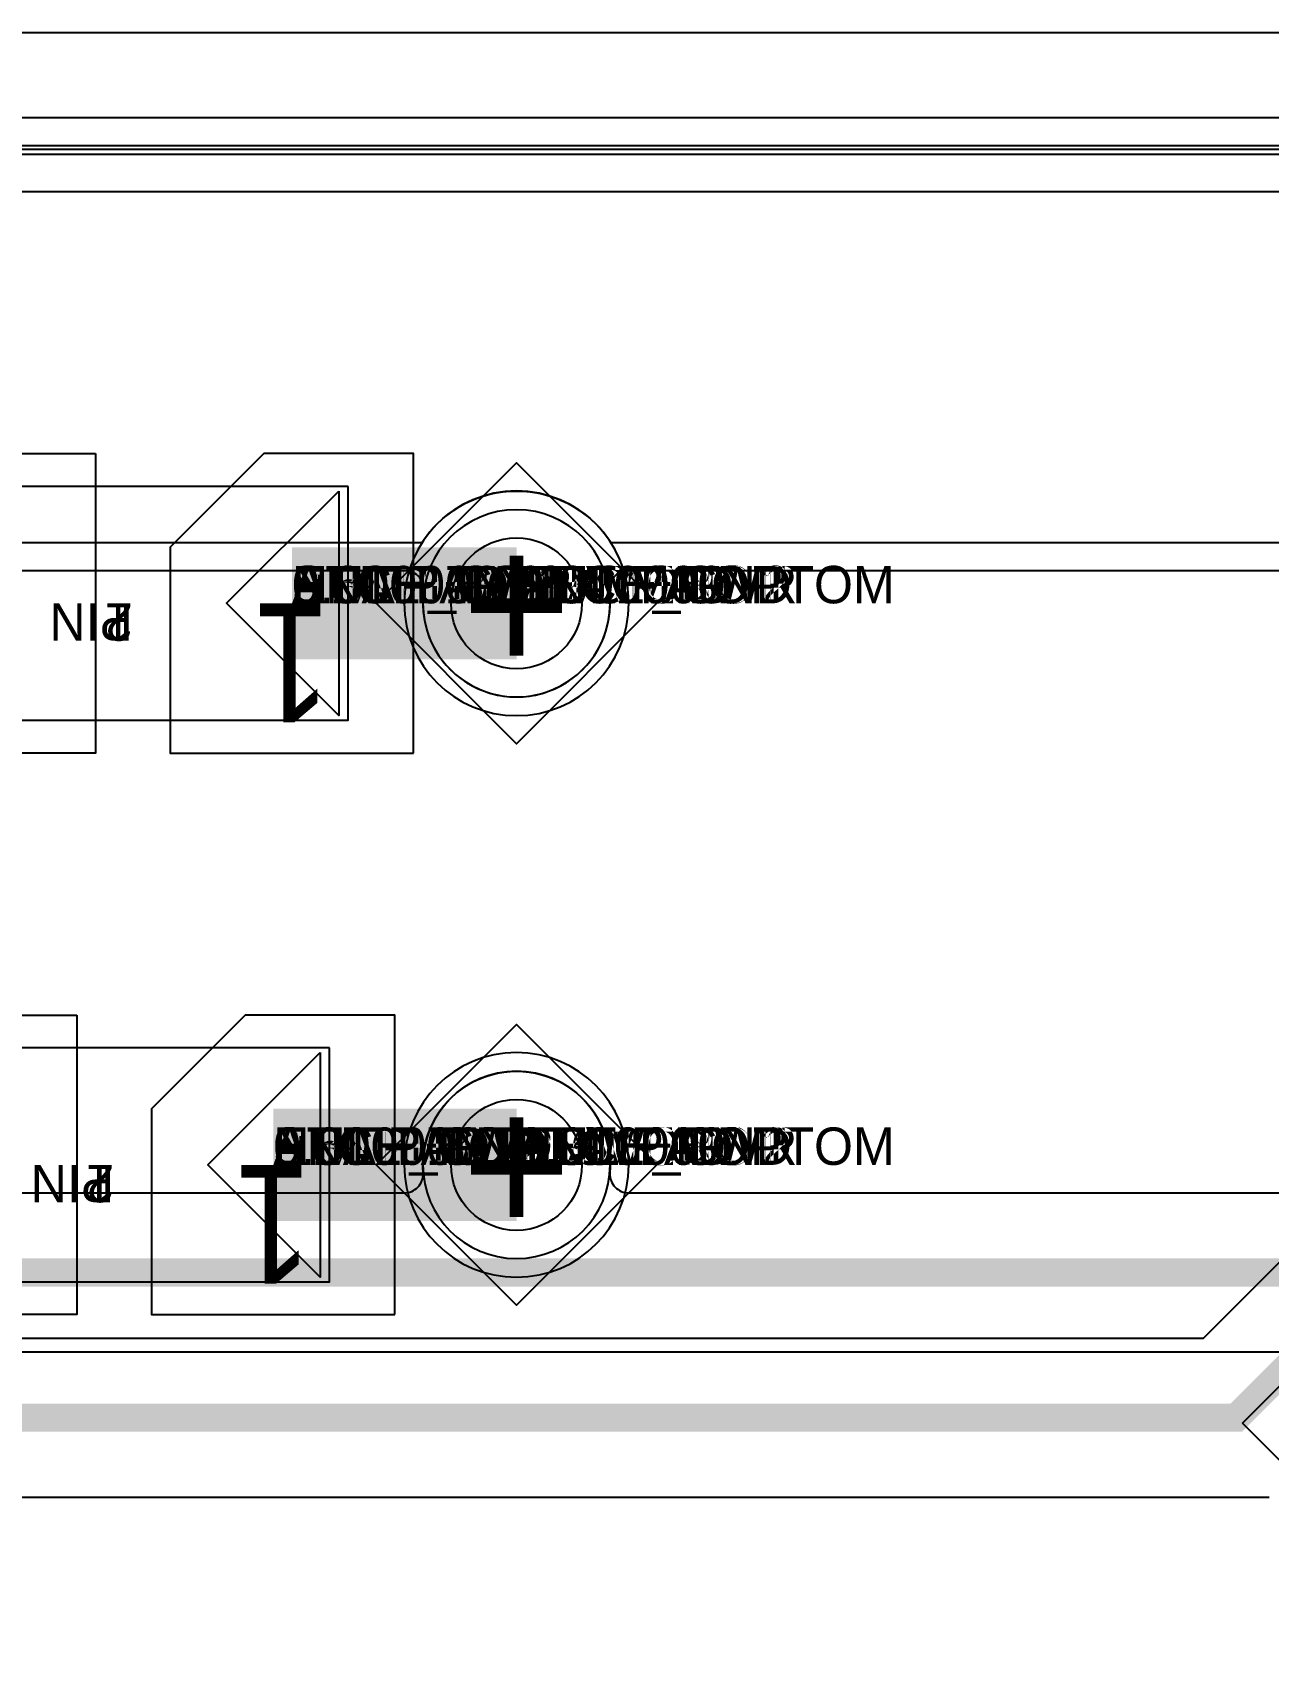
# Model space of a CAD drawing. Extents: x 0 to 323, y 0 to 320.
# Drawn here: x 52.56 to 59.17, y 109.54 to 118.2 of the extents above; entities that cross this region are included whole.
import ezdxf
from ezdxf.enums import TextEntityAlignment as Align

# ---------------------------------------------------------------- set-up
doc = ezdxf.new("R2010")
doc.units = 0
doc.header["$MEASUREMENT"] = 0
doc.layers.get('0').update_dxf_attribs({"linetype": 'CONTINUOUS'})
for name, color, linetype in [('BOARD_GEOMETRY_OUTLINE', 1, 'CONTINUOUS'), ('CDN_FIGURES', 7, 'CONTINUOUS'), ('ETCH_BOTTOM', 7, 'CONTINUOUS'), ('ETCH_GND', 3, 'CONTINUOUS'), ('ETCH_INT1', 4, 'CONTINUOUS'), ('ETCH_INT2', 5, 'CONTINUOUS'), ('ETCH_PWR', 6, 'CONTINUOUS'), ('ETCH_TOP', 2, 'CONTINUOUS'), ('MANUFACTURING_NCLEGEND-1-6', 8, 'CONTINUOUS'), ('PACKAGE_GEOMETRY_ASSEMBLY_TOP', 11, 'CONTINUOUS'), ('PACKAGE_GEOMETRY_PIN_NUMBER', 9, 'CONTINUOUS')]:
    doc.layers.add(name, color=color, linetype=linetype)

# ---------------------------------------------------------------- blocks, each defined once
blk = doc.blocks.new('PAD_INFO')
for tag in ['SHAPE_TYPE', 'PAD_HEIGHT', 'PAD_LAYER', 'PAD_TYPE', 'PAD_WIDTH']:
    blk.add_attdef(tag, (0, 0), '', height=0.2)
at = {"flags": 2}
blk.add_attdef('CDN_TYPE', (0, 0), '', height=0.2, dxfattribs=at)
blk = doc.blocks.new('DRILL_INFO')
at = {"flags": 2}
blk.add_attdef('CDN_TYPE', (0, 0), '', height=0.2, dxfattribs=at)
for tag in ['FSHAPE', 'FCHAR', 'DRILL_HEIGHT', 'DIAMETER', 'PLATED', 'DRILL_WIDTH']:
    blk.add_attdef(tag, (0, 0), '', height=0.2)
blk = doc.blocks.new('VIA0700X0300')
at = {"layer": 'ETCH_BOTTOM'}
blk.add_circle((0, 0), 0.35, dxfattribs=at)
at = {"layer": 'ETCH_GND'}
blk.add_circle((0, 0), 0.35, dxfattribs=at)
at = {"layer": 'ETCH_INT1'}
blk.add_circle((0, 0), 0.35, dxfattribs=at)
at = {"layer": 'ETCH_INT2'}
blk.add_circle((0, 0), 0.35, dxfattribs=at)
at = {"layer": 'ETCH_PWR'}
blk.add_circle((0, 0), 0.35, dxfattribs=at)
at = {"layer": 'ETCH_TOP'}
blk.add_circle((0, 0), 0.35, dxfattribs=at)
ref = blk.add_blockref('PAD_INFO', (0, 0))
ref.add_attrib('PAD_LAYER', 'ETCH_TOP', (0, 0), dxfattribs={"height": 0.2})
ref.add_attrib('SHAPE_TYPE', 'NULL', (0, 0), dxfattribs={"height": 0.2})
ref.add_attrib('PAD_TYPE', 'ANTIPAD', (0, 0), dxfattribs={"height": 0.2})
ref.add_attrib('PAD_WIDTH', '0.000000', (0, 0), dxfattribs={"height": 0.2})
ref.add_attrib('PAD_HEIGHT', '0.000000', (0, 0), dxfattribs={"height": 0.2})
ref = blk.add_blockref('PAD_INFO', (0, 0))
ref.add_attrib('PAD_LAYER', 'ETCH_GND', (0, 0), dxfattribs={"height": 0.2})
ref.add_attrib('SHAPE_TYPE', 'NULL', (0, 0), dxfattribs={"height": 0.2})
ref.add_attrib('PAD_TYPE', 'ANTIPAD', (0, 0), dxfattribs={"height": 0.2})
ref.add_attrib('PAD_WIDTH', '0.000000', (0, 0), dxfattribs={"height": 0.2})
ref.add_attrib('PAD_HEIGHT', '0.000000', (0, 0), dxfattribs={"height": 0.2})
ref = blk.add_blockref('PAD_INFO', (0, 0))
ref.add_attrib('PAD_LAYER', 'ETCH_INT1', (0, 0), dxfattribs={"height": 0.2})
ref.add_attrib('SHAPE_TYPE', 'NULL', (0, 0), dxfattribs={"height": 0.2})
ref.add_attrib('PAD_TYPE', 'ANTIPAD', (0, 0), dxfattribs={"height": 0.2})
ref.add_attrib('PAD_WIDTH', '0.000000', (0, 0), dxfattribs={"height": 0.2})
ref.add_attrib('PAD_HEIGHT', '0.000000', (0, 0), dxfattribs={"height": 0.2})
ref = blk.add_blockref('PAD_INFO', (0, 0))
ref.add_attrib('PAD_LAYER', 'ETCH_INT2', (0, 0), dxfattribs={"height": 0.2})
ref.add_attrib('SHAPE_TYPE', 'NULL', (0, 0), dxfattribs={"height": 0.2})
ref.add_attrib('PAD_TYPE', 'ANTIPAD', (0, 0), dxfattribs={"height": 0.2})
ref.add_attrib('PAD_WIDTH', '0.000000', (0, 0), dxfattribs={"height": 0.2})
ref.add_attrib('PAD_HEIGHT', '0.000000', (0, 0), dxfattribs={"height": 0.2})
ref = blk.add_blockref('PAD_INFO', (0, 0))
ref.add_attrib('PAD_LAYER', 'ETCH_PWR', (0, 0), dxfattribs={"height": 0.2})
ref.add_attrib('SHAPE_TYPE', 'NULL', (0, 0), dxfattribs={"height": 0.2})
ref.add_attrib('PAD_TYPE', 'ANTIPAD', (0, 0), dxfattribs={"height": 0.2})
ref.add_attrib('PAD_WIDTH', '0.000000', (0, 0), dxfattribs={"height": 0.2})
ref.add_attrib('PAD_HEIGHT', '0.000000', (0, 0), dxfattribs={"height": 0.2})
ref = blk.add_blockref('PAD_INFO', (0, 0))
ref.add_attrib('PAD_LAYER', 'ETCH_BOTTOM', (0, 0), dxfattribs={"height": 0.2})
ref.add_attrib('SHAPE_TYPE', 'NULL', (0, 0), dxfattribs={"height": 0.2})
ref.add_attrib('PAD_TYPE', 'ANTIPAD', (0, 0), dxfattribs={"height": 0.2})
ref.add_attrib('PAD_WIDTH', '0.000000', (0, 0), dxfattribs={"height": 0.2})
ref.add_attrib('PAD_HEIGHT', '0.000000', (0, 0), dxfattribs={"height": 0.2})
ref = blk.add_blockref('PAD_INFO', (0, 0))
ref.add_attrib('PAD_LAYER', 'ETCH_TOP', (0, 0), dxfattribs={"height": 0.2})
ref.add_attrib('SHAPE_TYPE', 'NULL', (0, 0), dxfattribs={"height": 0.2})
ref.add_attrib('PAD_TYPE', 'THERMAL', (0, 0), dxfattribs={"height": 0.2})
ref.add_attrib('PAD_WIDTH', '0.000000', (0, 0), dxfattribs={"height": 0.2})
ref.add_attrib('PAD_HEIGHT', '0.000000', (0, 0), dxfattribs={"height": 0.2})
ref = blk.add_blockref('PAD_INFO', (0, 0))
ref.add_attrib('PAD_LAYER', 'ETCH_GND', (0, 0), dxfattribs={"height": 0.2})
ref.add_attrib('SHAPE_TYPE', 'NULL', (0, 0), dxfattribs={"height": 0.2})
ref.add_attrib('PAD_TYPE', 'THERMAL', (0, 0), dxfattribs={"height": 0.2})
ref.add_attrib('PAD_WIDTH', '0.000000', (0, 0), dxfattribs={"height": 0.2})
ref.add_attrib('PAD_HEIGHT', '0.000000', (0, 0), dxfattribs={"height": 0.2})
ref = blk.add_blockref('PAD_INFO', (0, 0))
ref.add_attrib('PAD_LAYER', 'ETCH_INT1', (0, 0), dxfattribs={"height": 0.2})
ref.add_attrib('SHAPE_TYPE', 'NULL', (0, 0), dxfattribs={"height": 0.2})
ref.add_attrib('PAD_TYPE', 'THERMAL', (0, 0), dxfattribs={"height": 0.2})
ref.add_attrib('PAD_WIDTH', '0.000000', (0, 0), dxfattribs={"height": 0.2})
ref.add_attrib('PAD_HEIGHT', '0.000000', (0, 0), dxfattribs={"height": 0.2})
ref = blk.add_blockref('PAD_INFO', (0, 0))
ref.add_attrib('PAD_LAYER', 'ETCH_INT2', (0, 0), dxfattribs={"height": 0.2})
ref.add_attrib('SHAPE_TYPE', 'NULL', (0, 0), dxfattribs={"height": 0.2})
ref.add_attrib('PAD_TYPE', 'THERMAL', (0, 0), dxfattribs={"height": 0.2})
ref.add_attrib('PAD_WIDTH', '0.000000', (0, 0), dxfattribs={"height": 0.2})
ref.add_attrib('PAD_HEIGHT', '0.000000', (0, 0), dxfattribs={"height": 0.2})
ref = blk.add_blockref('PAD_INFO', (0, 0))
ref.add_attrib('PAD_LAYER', 'ETCH_PWR', (0, 0), dxfattribs={"height": 0.2})
ref.add_attrib('SHAPE_TYPE', 'NULL', (0, 0), dxfattribs={"height": 0.2})
ref.add_attrib('PAD_TYPE', 'THERMAL', (0, 0), dxfattribs={"height": 0.2})
ref.add_attrib('PAD_WIDTH', '0.000000', (0, 0), dxfattribs={"height": 0.2})
ref.add_attrib('PAD_HEIGHT', '0.000000', (0, 0), dxfattribs={"height": 0.2})
ref = blk.add_blockref('PAD_INFO', (0, 0))
ref.add_attrib('PAD_LAYER', 'ETCH_BOTTOM', (0, 0), dxfattribs={"height": 0.2})
ref.add_attrib('SHAPE_TYPE', 'NULL', (0, 0), dxfattribs={"height": 0.2})
ref.add_attrib('PAD_TYPE', 'THERMAL', (0, 0), dxfattribs={"height": 0.2})
ref.add_attrib('PAD_WIDTH', '0.000000', (0, 0), dxfattribs={"height": 0.2})
ref.add_attrib('PAD_HEIGHT', '0.000000', (0, 0), dxfattribs={"height": 0.2})
ref = blk.add_blockref('PAD_INFO', (0, 0))
ref.add_attrib('PAD_LAYER', 'ETCH_TOP', (0, 0), dxfattribs={"height": 0.2})
ref.add_attrib('SHAPE_TYPE', 'CIRCLE', (0, 0), dxfattribs={"height": 0.2})
ref.add_attrib('PAD_TYPE', 'REGULAR', (0, 0), dxfattribs={"height": 0.2})
ref.add_attrib('PAD_WIDTH', '0.700000', (0, 0), dxfattribs={"height": 0.2})
ref.add_attrib('PAD_HEIGHT', '0.700000', (0, 0), dxfattribs={"height": 0.2})
ref = blk.add_blockref('PAD_INFO', (0, 0))
ref.add_attrib('PAD_LAYER', 'ETCH_GND', (0, 0), dxfattribs={"height": 0.2})
ref.add_attrib('SHAPE_TYPE', 'CIRCLE', (0, 0), dxfattribs={"height": 0.2})
ref.add_attrib('PAD_TYPE', 'REGULAR', (0, 0), dxfattribs={"height": 0.2})
ref.add_attrib('PAD_WIDTH', '0.700000', (0, 0), dxfattribs={"height": 0.2})
ref.add_attrib('PAD_HEIGHT', '0.700000', (0, 0), dxfattribs={"height": 0.2})
ref = blk.add_blockref('PAD_INFO', (0, 0))
ref.add_attrib('PAD_LAYER', 'ETCH_INT1', (0, 0), dxfattribs={"height": 0.2})
ref.add_attrib('SHAPE_TYPE', 'CIRCLE', (0, 0), dxfattribs={"height": 0.2})
ref.add_attrib('PAD_TYPE', 'REGULAR', (0, 0), dxfattribs={"height": 0.2})
ref.add_attrib('PAD_WIDTH', '0.700000', (0, 0), dxfattribs={"height": 0.2})
ref.add_attrib('PAD_HEIGHT', '0.700000', (0, 0), dxfattribs={"height": 0.2})
ref = blk.add_blockref('PAD_INFO', (0, 0))
ref.add_attrib('PAD_LAYER', 'ETCH_INT2', (0, 0), dxfattribs={"height": 0.2})
ref.add_attrib('SHAPE_TYPE', 'CIRCLE', (0, 0), dxfattribs={"height": 0.2})
ref.add_attrib('PAD_TYPE', 'REGULAR', (0, 0), dxfattribs={"height": 0.2})
ref.add_attrib('PAD_WIDTH', '0.700000', (0, 0), dxfattribs={"height": 0.2})
ref.add_attrib('PAD_HEIGHT', '0.700000', (0, 0), dxfattribs={"height": 0.2})
ref = blk.add_blockref('PAD_INFO', (0, 0))
ref.add_attrib('PAD_LAYER', 'ETCH_PWR', (0, 0), dxfattribs={"height": 0.2})
ref.add_attrib('SHAPE_TYPE', 'CIRCLE', (0, 0), dxfattribs={"height": 0.2})
ref.add_attrib('PAD_TYPE', 'REGULAR', (0, 0), dxfattribs={"height": 0.2})
ref.add_attrib('PAD_WIDTH', '0.700000', (0, 0), dxfattribs={"height": 0.2})
ref.add_attrib('PAD_HEIGHT', '0.700000', (0, 0), dxfattribs={"height": 0.2})
ref = blk.add_blockref('PAD_INFO', (0, 0))
ref.add_attrib('PAD_LAYER', 'ETCH_BOTTOM', (0, 0), dxfattribs={"height": 0.2})
ref.add_attrib('SHAPE_TYPE', 'CIRCLE', (0, 0), dxfattribs={"height": 0.2})
ref.add_attrib('PAD_TYPE', 'REGULAR', (0, 0), dxfattribs={"height": 0.2})
ref.add_attrib('PAD_WIDTH', '0.700000', (0, 0), dxfattribs={"height": 0.2})
ref.add_attrib('PAD_HEIGHT', '0.700000', (0, 0), dxfattribs={"height": 0.2})
ref = blk.add_blockref('DRILL_INFO', (0, 0))
ref.add_attrib('DIAMETER', '0.300000', (0, 0), dxfattribs={"height": 0.2})
ref.add_attrib('PLATED', 'PLATED', (0, 0), dxfattribs={"height": 0.2})
ref.add_attrib('FSHAPE', 'DIAMOND', (0, 0), dxfattribs={"height": 0.2})
ref.add_attrib('FCHAR', '+', (0, 0), dxfattribs={"height": 0.2})
ref.add_attrib('DRILL_WIDTH', '1.500000', (0, 0), dxfattribs={"height": 0.2})
ref.add_attrib('DRILL_HEIGHT', '1.500000', (0, 0), dxfattribs={"height": 0.2})
for tag in ['CDN_TYPE', 'PIN']:
    blk.add_attdef(tag, (0, 0), '', height=0.2)
at = {"flags": 2}
for tag in ['PSTKNAME', 'BBV']:
    blk.add_attdef(tag, (0, 0), '', height=0.2, dxfattribs=at)
blk = doc.blocks.new('FIGURE_DIAMOND')
at = {"layer": 'CDN_FIGURES'}
blk.add_lwpolyline([(-0.5, 0), (0, 0.5), (0.5, 0), (0, -0.5)], close=True, dxfattribs=at)
blk = doc.blocks.new('RC1300X1600TS')
at = {"layer": 'ETCH_TOP'}
blk.add_lwpolyline([(-0.65, -0.8), (-0.65, 0.8), (0.65, 0.8), (0.65, -0.8)], close=True, dxfattribs=at)
ref = blk.add_blockref('PAD_INFO', (0, 0))
ref.add_attrib('PAD_LAYER', 'ETCH_TOP', (0, 0), dxfattribs={"height": 0.2})
ref.add_attrib('SHAPE_TYPE', 'NULL', (0, 0), dxfattribs={"height": 0.2})
ref.add_attrib('PAD_TYPE', 'ANTIPAD', (0, 0), dxfattribs={"height": 0.2})
ref.add_attrib('PAD_WIDTH', '0.000000', (0, 0), dxfattribs={"height": 0.2})
ref.add_attrib('PAD_HEIGHT', '0.000000', (0, 0), dxfattribs={"height": 0.2})
ref = blk.add_blockref('PAD_INFO', (0, 0))
ref.add_attrib('PAD_LAYER', 'ETCH_GND', (0, 0), dxfattribs={"height": 0.2})
ref.add_attrib('SHAPE_TYPE', 'NULL', (0, 0), dxfattribs={"height": 0.2})
ref.add_attrib('PAD_TYPE', 'ANTIPAD', (0, 0), dxfattribs={"height": 0.2})
ref.add_attrib('PAD_WIDTH', '0.000000', (0, 0), dxfattribs={"height": 0.2})
ref.add_attrib('PAD_HEIGHT', '0.000000', (0, 0), dxfattribs={"height": 0.2})
ref = blk.add_blockref('PAD_INFO', (0, 0))
ref.add_attrib('PAD_LAYER', 'ETCH_INT1', (0, 0), dxfattribs={"height": 0.2})
ref.add_attrib('SHAPE_TYPE', 'NULL', (0, 0), dxfattribs={"height": 0.2})
ref.add_attrib('PAD_TYPE', 'ANTIPAD', (0, 0), dxfattribs={"height": 0.2})
ref.add_attrib('PAD_WIDTH', '0.000000', (0, 0), dxfattribs={"height": 0.2})
ref.add_attrib('PAD_HEIGHT', '0.000000', (0, 0), dxfattribs={"height": 0.2})
ref = blk.add_blockref('PAD_INFO', (0, 0))
ref.add_attrib('PAD_LAYER', 'ETCH_INT2', (0, 0), dxfattribs={"height": 0.2})
ref.add_attrib('SHAPE_TYPE', 'NULL', (0, 0), dxfattribs={"height": 0.2})
ref.add_attrib('PAD_TYPE', 'ANTIPAD', (0, 0), dxfattribs={"height": 0.2})
ref.add_attrib('PAD_WIDTH', '0.000000', (0, 0), dxfattribs={"height": 0.2})
ref.add_attrib('PAD_HEIGHT', '0.000000', (0, 0), dxfattribs={"height": 0.2})
ref = blk.add_blockref('PAD_INFO', (0, 0))
ref.add_attrib('PAD_LAYER', 'ETCH_PWR', (0, 0), dxfattribs={"height": 0.2})
ref.add_attrib('SHAPE_TYPE', 'NULL', (0, 0), dxfattribs={"height": 0.2})
ref.add_attrib('PAD_TYPE', 'ANTIPAD', (0, 0), dxfattribs={"height": 0.2})
ref.add_attrib('PAD_WIDTH', '0.000000', (0, 0), dxfattribs={"height": 0.2})
ref.add_attrib('PAD_HEIGHT', '0.000000', (0, 0), dxfattribs={"height": 0.2})
ref = blk.add_blockref('PAD_INFO', (0, 0))
ref.add_attrib('PAD_LAYER', 'ETCH_BOTTOM', (0, 0), dxfattribs={"height": 0.2})
ref.add_attrib('SHAPE_TYPE', 'NULL', (0, 0), dxfattribs={"height": 0.2})
ref.add_attrib('PAD_TYPE', 'ANTIPAD', (0, 0), dxfattribs={"height": 0.2})
ref.add_attrib('PAD_WIDTH', '0.000000', (0, 0), dxfattribs={"height": 0.2})
ref.add_attrib('PAD_HEIGHT', '0.000000', (0, 0), dxfattribs={"height": 0.2})
ref = blk.add_blockref('PAD_INFO', (0, 0))
ref.add_attrib('PAD_LAYER', 'ETCH_TOP', (0, 0), dxfattribs={"height": 0.2})
ref.add_attrib('SHAPE_TYPE', 'NULL', (0, 0), dxfattribs={"height": 0.2})
ref.add_attrib('PAD_TYPE', 'THERMAL', (0, 0), dxfattribs={"height": 0.2})
ref.add_attrib('PAD_WIDTH', '0.000000', (0, 0), dxfattribs={"height": 0.2})
ref.add_attrib('PAD_HEIGHT', '0.000000', (0, 0), dxfattribs={"height": 0.2})
ref = blk.add_blockref('PAD_INFO', (0, 0))
ref.add_attrib('PAD_LAYER', 'ETCH_GND', (0, 0), dxfattribs={"height": 0.2})
ref.add_attrib('SHAPE_TYPE', 'NULL', (0, 0), dxfattribs={"height": 0.2})
ref.add_attrib('PAD_TYPE', 'THERMAL', (0, 0), dxfattribs={"height": 0.2})
ref.add_attrib('PAD_WIDTH', '0.000000', (0, 0), dxfattribs={"height": 0.2})
ref.add_attrib('PAD_HEIGHT', '0.000000', (0, 0), dxfattribs={"height": 0.2})
ref = blk.add_blockref('PAD_INFO', (0, 0))
ref.add_attrib('PAD_LAYER', 'ETCH_INT1', (0, 0), dxfattribs={"height": 0.2})
ref.add_attrib('SHAPE_TYPE', 'NULL', (0, 0), dxfattribs={"height": 0.2})
ref.add_attrib('PAD_TYPE', 'THERMAL', (0, 0), dxfattribs={"height": 0.2})
ref.add_attrib('PAD_WIDTH', '0.000000', (0, 0), dxfattribs={"height": 0.2})
ref.add_attrib('PAD_HEIGHT', '0.000000', (0, 0), dxfattribs={"height": 0.2})
ref = blk.add_blockref('PAD_INFO', (0, 0))
ref.add_attrib('PAD_LAYER', 'ETCH_INT2', (0, 0), dxfattribs={"height": 0.2})
ref.add_attrib('SHAPE_TYPE', 'NULL', (0, 0), dxfattribs={"height": 0.2})
ref.add_attrib('PAD_TYPE', 'THERMAL', (0, 0), dxfattribs={"height": 0.2})
ref.add_attrib('PAD_WIDTH', '0.000000', (0, 0), dxfattribs={"height": 0.2})
ref.add_attrib('PAD_HEIGHT', '0.000000', (0, 0), dxfattribs={"height": 0.2})
ref = blk.add_blockref('PAD_INFO', (0, 0))
ref.add_attrib('PAD_LAYER', 'ETCH_PWR', (0, 0), dxfattribs={"height": 0.2})
ref.add_attrib('SHAPE_TYPE', 'NULL', (0, 0), dxfattribs={"height": 0.2})
ref.add_attrib('PAD_TYPE', 'THERMAL', (0, 0), dxfattribs={"height": 0.2})
ref.add_attrib('PAD_WIDTH', '0.000000', (0, 0), dxfattribs={"height": 0.2})
ref.add_attrib('PAD_HEIGHT', '0.000000', (0, 0), dxfattribs={"height": 0.2})
ref = blk.add_blockref('PAD_INFO', (0, 0))
ref.add_attrib('PAD_LAYER', 'ETCH_BOTTOM', (0, 0), dxfattribs={"height": 0.2})
ref.add_attrib('SHAPE_TYPE', 'NULL', (0, 0), dxfattribs={"height": 0.2})
ref.add_attrib('PAD_TYPE', 'THERMAL', (0, 0), dxfattribs={"height": 0.2})
ref.add_attrib('PAD_WIDTH', '0.000000', (0, 0), dxfattribs={"height": 0.2})
ref.add_attrib('PAD_HEIGHT', '0.000000', (0, 0), dxfattribs={"height": 0.2})
ref = blk.add_blockref('PAD_INFO', (0, 0))
ref.add_attrib('PAD_LAYER', 'ETCH_GND', (0, 0), dxfattribs={"height": 0.2})
ref.add_attrib('SHAPE_TYPE', 'NULL', (0, 0), dxfattribs={"height": 0.2})
ref.add_attrib('PAD_TYPE', 'REGULAR', (0, 0), dxfattribs={"height": 0.2})
ref.add_attrib('PAD_WIDTH', '0.000000', (0, 0), dxfattribs={"height": 0.2})
ref.add_attrib('PAD_HEIGHT', '0.000000', (0, 0), dxfattribs={"height": 0.2})
ref = blk.add_blockref('PAD_INFO', (0, 0))
ref.add_attrib('PAD_LAYER', 'ETCH_INT1', (0, 0), dxfattribs={"height": 0.2})
ref.add_attrib('SHAPE_TYPE', 'NULL', (0, 0), dxfattribs={"height": 0.2})
ref.add_attrib('PAD_TYPE', 'REGULAR', (0, 0), dxfattribs={"height": 0.2})
ref.add_attrib('PAD_WIDTH', '0.000000', (0, 0), dxfattribs={"height": 0.2})
ref.add_attrib('PAD_HEIGHT', '0.000000', (0, 0), dxfattribs={"height": 0.2})
ref = blk.add_blockref('PAD_INFO', (0, 0))
ref.add_attrib('PAD_LAYER', 'ETCH_INT2', (0, 0), dxfattribs={"height": 0.2})
ref.add_attrib('SHAPE_TYPE', 'NULL', (0, 0), dxfattribs={"height": 0.2})
ref.add_attrib('PAD_TYPE', 'REGULAR', (0, 0), dxfattribs={"height": 0.2})
ref.add_attrib('PAD_WIDTH', '0.000000', (0, 0), dxfattribs={"height": 0.2})
ref.add_attrib('PAD_HEIGHT', '0.000000', (0, 0), dxfattribs={"height": 0.2})
ref = blk.add_blockref('PAD_INFO', (0, 0))
ref.add_attrib('PAD_LAYER', 'ETCH_PWR', (0, 0), dxfattribs={"height": 0.2})
ref.add_attrib('SHAPE_TYPE', 'NULL', (0, 0), dxfattribs={"height": 0.2})
ref.add_attrib('PAD_TYPE', 'REGULAR', (0, 0), dxfattribs={"height": 0.2})
ref.add_attrib('PAD_WIDTH', '0.000000', (0, 0), dxfattribs={"height": 0.2})
ref.add_attrib('PAD_HEIGHT', '0.000000', (0, 0), dxfattribs={"height": 0.2})
ref = blk.add_blockref('PAD_INFO', (0, 0))
ref.add_attrib('PAD_LAYER', 'ETCH_BOTTOM', (0, 0), dxfattribs={"height": 0.2})
ref.add_attrib('SHAPE_TYPE', 'NULL', (0, 0), dxfattribs={"height": 0.2})
ref.add_attrib('PAD_TYPE', 'REGULAR', (0, 0), dxfattribs={"height": 0.2})
ref.add_attrib('PAD_WIDTH', '0.000000', (0, 0), dxfattribs={"height": 0.2})
ref.add_attrib('PAD_HEIGHT', '0.000000', (0, 0), dxfattribs={"height": 0.2})
ref = blk.add_blockref('DRILL_INFO', (0, 0))
ref.add_attrib('DIAMETER', '0.000000', (0, 0), dxfattribs={"height": 0.2})
ref.add_attrib('PLATED', 'PLATED', (0, 0), dxfattribs={"height": 0.2})
ref.add_attrib('FSHAPE', 'NULL', (0, 0), dxfattribs={"height": 0.2})
ref.add_attrib('DRILL_WIDTH', '0.000000', (0, 0), dxfattribs={"height": 0.2})
ref.add_attrib('DRILL_HEIGHT', '0.000000', (0, 0), dxfattribs={"height": 0.2})
ref = blk.add_blockref('PAD_INFO', (0, 0))
ref.add_attrib('PAD_LAYER', 'ETCH_TOP', (0, 0), dxfattribs={"height": 0.2})
ref.add_attrib('SHAPE_TYPE', 'RECTANGLE', (0, 0), dxfattribs={"height": 0.2})
ref.add_attrib('PAD_TYPE', 'REGULAR', (0, 0), dxfattribs={"height": 0.2})
ref.add_attrib('PAD_WIDTH', '1.300000', (0, 0), dxfattribs={"height": 0.2})
ref.add_attrib('PAD_HEIGHT', '1.600000', (0, 0), dxfattribs={"height": 0.2})
for tag in ['CDN_TYPE', 'PIN']:
    blk.add_attdef(tag, (0, 0), '', height=0.2)
at = {"flags": 2}
for tag in ['PSTKNAME', 'BBV']:
    blk.add_attdef(tag, (0, 0), '', height=0.2, dxfattribs=at)
blk = doc.blocks.new('RC1300X1600TS_VD')
at = {"layer": 'ETCH_TOP'}
blk.add_lwpolyline([(0.65, -0.8), (0.65, 0.8), (-0.15, 0.8), (-0.65, 0.3), (-0.65, -0.8)], close=True, dxfattribs=at)
ref = blk.add_blockref('PAD_INFO', (0, 0))
ref.add_attrib('PAD_LAYER', 'ETCH_TOP', (0, 0), dxfattribs={"height": 0.2})
ref.add_attrib('SHAPE_TYPE', 'NULL', (0, 0), dxfattribs={"height": 0.2})
ref.add_attrib('PAD_TYPE', 'ANTIPAD', (0, 0), dxfattribs={"height": 0.2})
ref.add_attrib('PAD_WIDTH', '0.000000', (0, 0), dxfattribs={"height": 0.2})
ref.add_attrib('PAD_HEIGHT', '0.000000', (0, 0), dxfattribs={"height": 0.2})
ref = blk.add_blockref('PAD_INFO', (0, 0))
ref.add_attrib('PAD_LAYER', 'ETCH_GND', (0, 0), dxfattribs={"height": 0.2})
ref.add_attrib('SHAPE_TYPE', 'NULL', (0, 0), dxfattribs={"height": 0.2})
ref.add_attrib('PAD_TYPE', 'ANTIPAD', (0, 0), dxfattribs={"height": 0.2})
ref.add_attrib('PAD_WIDTH', '0.000000', (0, 0), dxfattribs={"height": 0.2})
ref.add_attrib('PAD_HEIGHT', '0.000000', (0, 0), dxfattribs={"height": 0.2})
ref = blk.add_blockref('PAD_INFO', (0, 0))
ref.add_attrib('PAD_LAYER', 'ETCH_INT1', (0, 0), dxfattribs={"height": 0.2})
ref.add_attrib('SHAPE_TYPE', 'NULL', (0, 0), dxfattribs={"height": 0.2})
ref.add_attrib('PAD_TYPE', 'ANTIPAD', (0, 0), dxfattribs={"height": 0.2})
ref.add_attrib('PAD_WIDTH', '0.000000', (0, 0), dxfattribs={"height": 0.2})
ref.add_attrib('PAD_HEIGHT', '0.000000', (0, 0), dxfattribs={"height": 0.2})
ref = blk.add_blockref('PAD_INFO', (0, 0))
ref.add_attrib('PAD_LAYER', 'ETCH_INT2', (0, 0), dxfattribs={"height": 0.2})
ref.add_attrib('SHAPE_TYPE', 'NULL', (0, 0), dxfattribs={"height": 0.2})
ref.add_attrib('PAD_TYPE', 'ANTIPAD', (0, 0), dxfattribs={"height": 0.2})
ref.add_attrib('PAD_WIDTH', '0.000000', (0, 0), dxfattribs={"height": 0.2})
ref.add_attrib('PAD_HEIGHT', '0.000000', (0, 0), dxfattribs={"height": 0.2})
ref = blk.add_blockref('PAD_INFO', (0, 0))
ref.add_attrib('PAD_LAYER', 'ETCH_PWR', (0, 0), dxfattribs={"height": 0.2})
ref.add_attrib('SHAPE_TYPE', 'NULL', (0, 0), dxfattribs={"height": 0.2})
ref.add_attrib('PAD_TYPE', 'ANTIPAD', (0, 0), dxfattribs={"height": 0.2})
ref.add_attrib('PAD_WIDTH', '0.000000', (0, 0), dxfattribs={"height": 0.2})
ref.add_attrib('PAD_HEIGHT', '0.000000', (0, 0), dxfattribs={"height": 0.2})
ref = blk.add_blockref('PAD_INFO', (0, 0))
ref.add_attrib('PAD_LAYER', 'ETCH_BOTTOM', (0, 0), dxfattribs={"height": 0.2})
ref.add_attrib('SHAPE_TYPE', 'NULL', (0, 0), dxfattribs={"height": 0.2})
ref.add_attrib('PAD_TYPE', 'ANTIPAD', (0, 0), dxfattribs={"height": 0.2})
ref.add_attrib('PAD_WIDTH', '0.000000', (0, 0), dxfattribs={"height": 0.2})
ref.add_attrib('PAD_HEIGHT', '0.000000', (0, 0), dxfattribs={"height": 0.2})
ref = blk.add_blockref('PAD_INFO', (0, 0))
ref.add_attrib('PAD_LAYER', 'ETCH_TOP', (0, 0), dxfattribs={"height": 0.2})
ref.add_attrib('SHAPE_TYPE', 'NULL', (0, 0), dxfattribs={"height": 0.2})
ref.add_attrib('PAD_TYPE', 'THERMAL', (0, 0), dxfattribs={"height": 0.2})
ref.add_attrib('PAD_WIDTH', '0.000000', (0, 0), dxfattribs={"height": 0.2})
ref.add_attrib('PAD_HEIGHT', '0.000000', (0, 0), dxfattribs={"height": 0.2})
ref = blk.add_blockref('PAD_INFO', (0, 0))
ref.add_attrib('PAD_LAYER', 'ETCH_GND', (0, 0), dxfattribs={"height": 0.2})
ref.add_attrib('SHAPE_TYPE', 'NULL', (0, 0), dxfattribs={"height": 0.2})
ref.add_attrib('PAD_TYPE', 'THERMAL', (0, 0), dxfattribs={"height": 0.2})
ref.add_attrib('PAD_WIDTH', '0.000000', (0, 0), dxfattribs={"height": 0.2})
ref.add_attrib('PAD_HEIGHT', '0.000000', (0, 0), dxfattribs={"height": 0.2})
ref = blk.add_blockref('PAD_INFO', (0, 0))
ref.add_attrib('PAD_LAYER', 'ETCH_INT1', (0, 0), dxfattribs={"height": 0.2})
ref.add_attrib('SHAPE_TYPE', 'NULL', (0, 0), dxfattribs={"height": 0.2})
ref.add_attrib('PAD_TYPE', 'THERMAL', (0, 0), dxfattribs={"height": 0.2})
ref.add_attrib('PAD_WIDTH', '0.000000', (0, 0), dxfattribs={"height": 0.2})
ref.add_attrib('PAD_HEIGHT', '0.000000', (0, 0), dxfattribs={"height": 0.2})
ref = blk.add_blockref('PAD_INFO', (0, 0))
ref.add_attrib('PAD_LAYER', 'ETCH_INT2', (0, 0), dxfattribs={"height": 0.2})
ref.add_attrib('SHAPE_TYPE', 'NULL', (0, 0), dxfattribs={"height": 0.2})
ref.add_attrib('PAD_TYPE', 'THERMAL', (0, 0), dxfattribs={"height": 0.2})
ref.add_attrib('PAD_WIDTH', '0.000000', (0, 0), dxfattribs={"height": 0.2})
ref.add_attrib('PAD_HEIGHT', '0.000000', (0, 0), dxfattribs={"height": 0.2})
ref = blk.add_blockref('PAD_INFO', (0, 0))
ref.add_attrib('PAD_LAYER', 'ETCH_PWR', (0, 0), dxfattribs={"height": 0.2})
ref.add_attrib('SHAPE_TYPE', 'NULL', (0, 0), dxfattribs={"height": 0.2})
ref.add_attrib('PAD_TYPE', 'THERMAL', (0, 0), dxfattribs={"height": 0.2})
ref.add_attrib('PAD_WIDTH', '0.000000', (0, 0), dxfattribs={"height": 0.2})
ref.add_attrib('PAD_HEIGHT', '0.000000', (0, 0), dxfattribs={"height": 0.2})
ref = blk.add_blockref('PAD_INFO', (0, 0))
ref.add_attrib('PAD_LAYER', 'ETCH_BOTTOM', (0, 0), dxfattribs={"height": 0.2})
ref.add_attrib('SHAPE_TYPE', 'NULL', (0, 0), dxfattribs={"height": 0.2})
ref.add_attrib('PAD_TYPE', 'THERMAL', (0, 0), dxfattribs={"height": 0.2})
ref.add_attrib('PAD_WIDTH', '0.000000', (0, 0), dxfattribs={"height": 0.2})
ref.add_attrib('PAD_HEIGHT', '0.000000', (0, 0), dxfattribs={"height": 0.2})
ref = blk.add_blockref('PAD_INFO', (0, 0))
ref.add_attrib('PAD_LAYER', 'ETCH_GND', (0, 0), dxfattribs={"height": 0.2})
ref.add_attrib('SHAPE_TYPE', 'NULL', (0, 0), dxfattribs={"height": 0.2})
ref.add_attrib('PAD_TYPE', 'REGULAR', (0, 0), dxfattribs={"height": 0.2})
ref.add_attrib('PAD_WIDTH', '0.000000', (0, 0), dxfattribs={"height": 0.2})
ref.add_attrib('PAD_HEIGHT', '0.000000', (0, 0), dxfattribs={"height": 0.2})
ref = blk.add_blockref('PAD_INFO', (0, 0))
ref.add_attrib('PAD_LAYER', 'ETCH_INT1', (0, 0), dxfattribs={"height": 0.2})
ref.add_attrib('SHAPE_TYPE', 'NULL', (0, 0), dxfattribs={"height": 0.2})
ref.add_attrib('PAD_TYPE', 'REGULAR', (0, 0), dxfattribs={"height": 0.2})
ref.add_attrib('PAD_WIDTH', '0.000000', (0, 0), dxfattribs={"height": 0.2})
ref.add_attrib('PAD_HEIGHT', '0.000000', (0, 0), dxfattribs={"height": 0.2})
ref = blk.add_blockref('PAD_INFO', (0, 0))
ref.add_attrib('PAD_LAYER', 'ETCH_INT2', (0, 0), dxfattribs={"height": 0.2})
ref.add_attrib('SHAPE_TYPE', 'NULL', (0, 0), dxfattribs={"height": 0.2})
ref.add_attrib('PAD_TYPE', 'REGULAR', (0, 0), dxfattribs={"height": 0.2})
ref.add_attrib('PAD_WIDTH', '0.000000', (0, 0), dxfattribs={"height": 0.2})
ref.add_attrib('PAD_HEIGHT', '0.000000', (0, 0), dxfattribs={"height": 0.2})
ref = blk.add_blockref('PAD_INFO', (0, 0))
ref.add_attrib('PAD_LAYER', 'ETCH_PWR', (0, 0), dxfattribs={"height": 0.2})
ref.add_attrib('SHAPE_TYPE', 'NULL', (0, 0), dxfattribs={"height": 0.2})
ref.add_attrib('PAD_TYPE', 'REGULAR', (0, 0), dxfattribs={"height": 0.2})
ref.add_attrib('PAD_WIDTH', '0.000000', (0, 0), dxfattribs={"height": 0.2})
ref.add_attrib('PAD_HEIGHT', '0.000000', (0, 0), dxfattribs={"height": 0.2})
ref = blk.add_blockref('PAD_INFO', (0, 0))
ref.add_attrib('PAD_LAYER', 'ETCH_BOTTOM', (0, 0), dxfattribs={"height": 0.2})
ref.add_attrib('SHAPE_TYPE', 'NULL', (0, 0), dxfattribs={"height": 0.2})
ref.add_attrib('PAD_TYPE', 'REGULAR', (0, 0), dxfattribs={"height": 0.2})
ref.add_attrib('PAD_WIDTH', '0.000000', (0, 0), dxfattribs={"height": 0.2})
ref.add_attrib('PAD_HEIGHT', '0.000000', (0, 0), dxfattribs={"height": 0.2})
ref = blk.add_blockref('DRILL_INFO', (0, 0))
ref.add_attrib('DIAMETER', '0.000000', (0, 0), dxfattribs={"height": 0.2})
ref.add_attrib('PLATED', 'PLATED', (0, 0), dxfattribs={"height": 0.2})
ref.add_attrib('FSHAPE', 'NULL', (0, 0), dxfattribs={"height": 0.2})
ref.add_attrib('DRILL_WIDTH', '0.000000', (0, 0), dxfattribs={"height": 0.2})
ref.add_attrib('DRILL_HEIGHT', '0.000000', (0, 0), dxfattribs={"height": 0.2})
ref = blk.add_blockref('PAD_INFO', (0, 0))
ref.add_attrib('PAD_LAYER', 'ETCH_TOP', (0, 0), dxfattribs={"height": 0.2})
ref.add_attrib('SHAPE_TYPE', 'SHAPE', (0, 0), dxfattribs={"height": 0.2})
ref.add_attrib('PAD_TYPE', 'REGULAR', (0, 0), dxfattribs={"height": 0.2})
ref.add_attrib('PAD_WIDTH', '1.300000', (0, 0), dxfattribs={"height": 0.2})
ref.add_attrib('PAD_HEIGHT', '1.600000', (0, 0), dxfattribs={"height": 0.2})
for tag in ['CDN_TYPE', 'PIN']:
    blk.add_attdef(tag, (0, 0), '', height=0.2)
at = {"flags": 2}
for tag in ['PSTKNAME', 'BBV']:
    blk.add_attdef(tag, (0, 0), '', height=0.2, dxfattribs=at)
blk = doc.blocks.new('F330')
at = {"layer": 'PACKAGE_GEOMETRY_ASSEMBLY_TOP'}
for points in [[(-1.15, -0.625), (1.15, -0.625), (1.15, 0.625), (-1.15, 0.625)], [(-1.1, -0.6), (-1.1, 0.6), (-0.5, 0)]]:
    blk.add_lwpolyline(points, close=True, dxfattribs=at)
at = {"layer": 'ETCH_TOP'}
ref = blk.add_blockref('RC1300X1600TS_VD', (-0.85, 0), dxfattribs=dict(at, rotation=180))
ref.add_attrib('CDN_TYPE', 'PIN', (0, 0), dxfattribs={"height": 0.2})
ref.add_attrib('PIN', '1', (0, 0), dxfattribs={"height": 0.2})
ref = blk.add_blockref('RC1300X1600TS', (0.85, 0), dxfattribs=at)
ref.add_attrib('CDN_TYPE', 'PIN', (0, 0), dxfattribs={"height": 0.2})
ref.add_attrib('PIN', '2', (0, 0), dxfattribs={"height": 0.2})
at = {"flags": 2}
for tag in ['SYMBOL_TYPE', 'CDN_TYPE', 'REFDES']:
    blk.add_attdef(tag, (0, 0), '', height=0.2, dxfattribs=at)

msp = doc.modelspace()

# ---------------------------------------------------------------- linework, layer by layer
at = {"layer": 'BOARD_GEOMETRY_OUTLINE'}
msp.add_lwpolyline([(0, 116.6), (0, 118.2), (190.2, 118.2), (190.2, 0), (0, 0), (0, 118.2)], dxfattribs=at)
at = {"layer": 'ETCH_BOTTOM'}
msp.add_lwpolyline([(0.135, 0.375), (0.135, 117.746), (189.669, 117.746), (189.669, 0.375)], close=True, dxfattribs=at)
for points in [[(55.15, 115.7501, 1), (55.15, 114.5499, 1)], [(55.15, 112.7501, 1), (55.15, 111.5499, 1)]]:
    msp.add_lwpolyline(points, format="xyb", close=True, dxfattribs=at)
for points, format in [([(30.1499, 107.3128), (36.6872, 113.8501), (41.1628, 113.8501), (43.2501, 111.7628), (43.2501, 111.3998, 0.434609), (43.3585, 111.2987, -0.209232), (43.8116, 111.1367, 0.453132), (43.9634, 111.1512, -0.451527), (44.8594, 111.2387), (44.874, 111.2251), (58.8206, 111.2251), (59.3656, 111.7701), (90.2943, 111.7701)], "xyb"), ([(44.45, 110.8, 0.15, 0.15, 0), (58.9967, 110.8, 0.15, 0.15, 0), (59.5417, 111.345, 0.15, 0.15, 0), (90.1182, 111.345, 0.15, 0.15, 0), (107.795, 93.6682, 0.15, 0.15, 0), (107.795, 85.9818, 0.15, 0.15, 0), (104.2882, 82.475, 0.15, 0.15, 0), (103.5618, 82.475, 0.15, 0.15, 0), (98.575, 77.4882, 0.15, 0.15, 0), (98.575, 75.2617, 0.15, 0.15, 0), (98.15, 74.8367, 0.15, 0.15, 0), (98.15, 68.05, 0.15, 0.15, 0), (95.275, 65.175, 0.15, 0.15, 0), (95.275, 62.425, 0.15, 0.15, 0), (95.975, 61.725, 0.15, 0.15, 0), (95.975, 61.075, 0.15, 0.15, 0), (94.915, 60.015, 0.15, 0.15, 0), (94.915, 49.2483, 0.15, 0.15, 0), (95.675, 48.4883, 0.15, 0.15, 0), (95.675, 48.0117, 0.15, 0.15, 0), (95.25, 47.5867, 0.15, 0.15, 0), (95.25, 46.6, 0.15, 0.15, 0)], "xyseb"), ([(66.0429, 101.2001), (55.9498, 101.2001, -0.434609), (55.8487, 101.3085, 0.71944), (54.7973, 101.744, -0.434813), (54.6491, 101.7388), (47.9378, 108.4501), (45.4378, 108.4501), (43.7888, 110.0991, -0.434813), (43.794, 110.2473, 0.057424), (43.8866, 110.3488, -0.453132), (44.0384, 110.3633, 0.395557), (44.8594, 110.3613), (44.874, 110.3749), (59.1728, 110.3749)], "xyb")]:
    msp.add_lwpolyline(points, format=format, dxfattribs=at)
at = {"layer": 'ETCH_GND'}
msp.add_lwpolyline([(189.5, 0.35), (0.1, 0.35), (0.1, 117.55), (189.5, 117.55)], close=True, dxfattribs=at)
for points in [[(55.6501, 115.15, 1), (54.6499, 115.15, 1)], [(55.6501, 112.15, 1), (54.6499, 112.15, 1)]]:
    msp.add_lwpolyline(points, format="xyb", close=True, dxfattribs=at)
at = {"layer": 'ETCH_INT1'}
msp.add_lwpolyline([(189.747, 0.331), (0.416, 0.331), (0.416, 117.577), (189.747, 117.577)], close=True, dxfattribs=at)
for points in [[(27.0999, 76.9079), (27.0999, 78.512), (27.0804, 78.5272, -0.487563), (27.0804, 79.4728), (27.0999, 79.488), (27.0999, 93.2623, 0.610973), (26.9393, 93.3447, -1.951459), (26.9393, 95.4553, 0.610973), (27.0999, 95.5377), (27.0999, 103.5622), (39.0128, 115.4751), (54.6449, 115.4751), (54.6601, 115.4965, -0.517562), (55.6399, 115.4965), (55.6551, 115.4751), (168.3128, 115.4751)], [(27.25, 78.4066, -0.462913), (27.368, 78.5067, 1.180185), (27.368, 79.4933, -0.462913), (27.25, 79.5934), (27.25, 84.9993, -0.688822), (27.427, 85.0668, 2.620502), (27.427, 85.7332, -0.688822), (27.25, 85.8007), (27.25, 93.8564), (27.2553, 93.8671, 0.2342), (27.2553, 94.9329), (27.25, 94.9436), (27.25, 103.5), (39.075, 115.325), (54.553, 115.325, -0.450278), (54.6537, 115.2112, 1.131339), (55.6463, 115.2112, -0.450278), (55.747, 115.325), (168.375, 115.325)]]:
    msp.add_lwpolyline(points, format="xyb", dxfattribs=at)
msp.add_lwpolyline([(55.6501, 112.15, 1), (54.6499, 112.15, 1)], format="xyb", close=True, dxfattribs=at)
at = {"layer": 'ETCH_INT2'}
msp.add_lwpolyline([(189.88, 0.665), (0.485, 0.665), (0.485, 117.596), (189.88, 117.596)], close=True, dxfattribs=at)
msp.add_lwpolyline([(55.6501, 115.15, 1), (54.6499, 115.15, 1)], format="xyb", close=True, dxfattribs=at)
for points, format in [([(38.9499, 77.715), (38.9499, 89.3371), (36.9999, 91.2871), (36.9999, 105.835), (38.9499, 107.785), (38.9499, 111.6318), (38.9453, 111.6418, -0.732217), (39.6519, 112.282), (39.6638, 112.2751), (40.2628, 112.2751), (40.5378, 112.0001), (43.3171, 112.0001, 0.489187), (43.4154, 112.1265, -1.286813), (44.3846, 112.1265, 0.489187), (44.4829, 112.0001), (54.5505, 112.0001, 0.422331), (54.6518, 112.1042, -1.096148), (55.6482, 112.1042, 0.422331), (55.7495, 112.0001), (74.8215, 112.0001, 0.683673)], "xyb"), ([(100.8, 111.65, 0.15, 0.15, 0), (99.825, 112.625, 0.15, 0.15, 0), (92.825, 112.625, 0.15, 0.15, 0), (91.775, 111.575, 0.15, 0.15, 0), (40.3617, 111.575, 0.15, 0.15, 0), (40.0867, 111.85, 0.15, 0.15, 0), (39.4, 111.85, 0.15, 0.15, 0)], "xyseb"), ([(65.8869, 111.1499), (44.9978, 111.1499, 0.545175), (44.9054, 111.0066, -0.91807), (44.0363, 110.519, 0.573837), (43.8616, 110.5071, -1.123873), (42.9954, 110.9943, 0.590873), (42.9097, 111.1499), (40.1856, 111.1499), (40.0232, 111.3123, 0.668179), (39.8501, 111.2406), (39.8501, 107.7502), (39.9007, 107.7501, -0.545909), (40.3547, 107.0418), (40.3501, 107.0318), (40.3501, 106.432), (40.7321, 106.05), (40.7321, 102.8478, 0.447008), (40.8447, 102.747, -1.117886), (40.8447, 101.753, 0.447008), (40.7321, 101.6522), (40.7321, 96.203)], "xyb")]:
    msp.add_lwpolyline(points, format=format, dxfattribs=at)
at = {"layer": 'ETCH_PWR'}
msp.add_lwpolyline([(0.25, 36.85), (0.25, 117.35), (188.75, 117.35)], dxfattribs=at)
at = {"layer": 'ETCH_TOP'}
for points in [[(53.95, 115.15, 0.6, 0.6, 0), (55.15, 115.15, 0.6, 0.6, 0)], [(53.85, 112.15, 0.6, 0.6, 0), (55.15, 112.15, 0.6, 0.6, 0)]]:
    msp.add_lwpolyline(points, format="xyseb", dxfattribs=at)

# ---------------------------------------------------------------- block references
at = {"rotation": 180}
for p in [(53.1, 115.15), (53, 112.15)]:
    msp.add_blockref('F330', p, dxfattribs=at)
at = {"layer": 'ETCH_TOP'}
for p in [(55.15, 115.15), (55.15, 112.15)]:
    msp.add_blockref('VIA0700X0300', p, dxfattribs=at)
at = {"layer": 'MANUFACTURING_NCLEGEND-1-6', "xscale": 1.5, "yscale": 1.5}
for p in [(55.15, 115.15), (55.15, 112.15), (59.78, 110.77)]:
    msp.add_blockref('FIGURE_DIAMOND', p, dxfattribs=at)

# ---------------------------------------------------------------- texts
at = {"layer": 'MANUFACTURING_NCLEGEND-1-6'}
for p in [(55.15, 115.15), (55.15, 112.15)]:
    msp.add_text('+', height=0.75, dxfattribs=at).set_placement(p, align=Align.MIDDLE_CENTER)
at = {"layer": 'PACKAGE_GEOMETRY_PIN_NUMBER', "width": 0.88}
for p in [(53.95, 115.15), (53.85, 112.15)]:
    msp.add_text('1', height=0.635, rotation=180, dxfattribs=at).set_placement(p, align=Align.CENTER)

doc.saveas('drawing.dxf')
